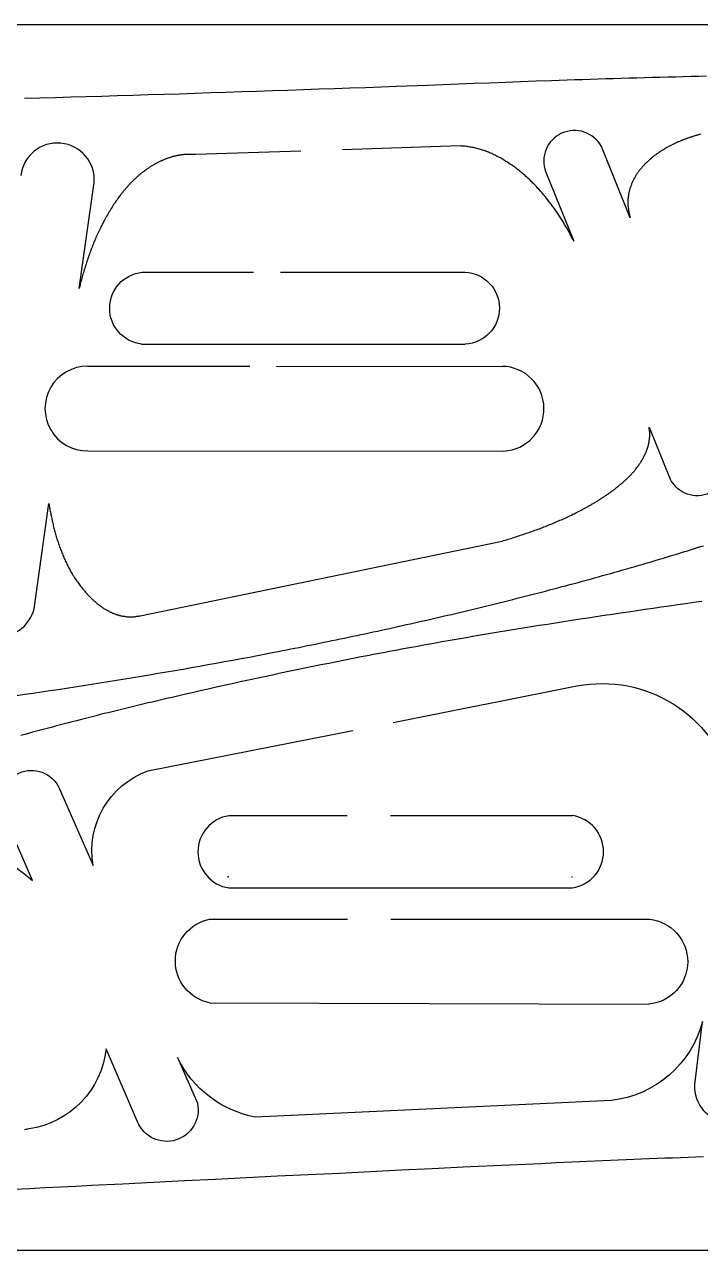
# Model space of a CAD drawing. Header units: millimetres. Extents: x 100 to 1723, y 75 to 1130.
# Drawn here: x 663 to 718.1, y 443.8 to 543.8 of the extents above; entities that cross this region are included whole.
import ezdxf

# ---------------------------------------------------------------- set-up
doc = ezdxf.new("R2010")
doc.units = ezdxf.units.MM
doc.layers.add('1.5mm轻木', color=30, linetype='Continuous')

msp = doc.modelspace()

# ---------------------------------------------------------------- linework, layer by layer
msp.add_lwpolyline([(1101.18, 543.81), (1100.7, 443.81), (100.7, 443.81), (100.7, 543.81), (1100.7, 543.81)])
at = {"layer": '1.5mm轻木'}
for p, q in [((672.54, 523.6), (681.63, 523.62)), ((683.83, 523.62), (698.86, 523.62)), ((672.5, 517.75), (698.89, 517.74)), ((668.11, 515.94), (681.34, 515.94)), ((683.5, 515.94), (701.91, 515.93)), ((668.11, 509.03), (702.04, 509.02)), ((679.63, 473.38), (707.63, 473.4)), ((678.05, 464.01), (713.88, 463.91))]:
    msp.add_line(p, q, dxfattribs=at)
at = {"layer": '1.5mm轻木', "lineweight": 25}
for points in [[(718.57, 539.59), (717.94, 539.58), (717.31, 539.56), (716.68, 539.55), (716.04, 539.53), (715.41, 539.52), (714.78, 539.5), (714.15, 539.48), (713.52, 539.47), (712.89, 539.45), (712.25, 539.43), (711.62, 539.41), (710.99, 539.39), (710.36, 539.37), (709.73, 539.35), (709.09, 539.33), (708.46, 539.31), (707.83, 539.29), (707.2, 539.27), (706.56, 539.25), (705.93, 539.23), (704.67, 539.18), (703.4, 539.14), (702.14, 539.09), (700.87, 539.04), (699.61, 539), (698.34, 538.95), (695.81, 538.85), (693.29, 538.76), (692.02, 538.71), (690.76, 538.66), (689.49, 538.62), (688.23, 538.57), (686.96, 538.53), (685.7, 538.48), (684.43, 538.44), (683.17, 538.39), (681.9, 538.35), (680.64, 538.31), (679.37, 538.27), (678.11, 538.23), (676.85, 538.18), (675.58, 538.14), (674.32, 538.1), (673.05, 538.07), (671.79, 538.03), (670.52, 537.99), (669.26, 537.95), (667.99, 537.91), (666.73, 537.88), (665.47, 537.84), (664.2, 537.81), (662.94, 537.77)], [(662.29, 489.09), (662.97, 489.18), (663.65, 489.28), (664.33, 489.38), (665.01, 489.48), (665.69, 489.58), (666.37, 489.69), (667.05, 489.79), (667.73, 489.89), (668.41, 490), (669.09, 490.11), (669.77, 490.22), (670.45, 490.32), (671.13, 490.43), (671.81, 490.55), (672.49, 490.66), (673.16, 490.77), (673.84, 490.89), (674.52, 491), (675.2, 491.12), (675.88, 491.24), (676.55, 491.36), (677.23, 491.48), (677.91, 491.6), (678.58, 491.72), (679.26, 491.85), (679.94, 491.97), (680.61, 492.1), (681.29, 492.22), (681.96, 492.35), (682.64, 492.48), (682.98, 492.55), (683.31, 492.61), (683.65, 492.68), (683.99, 492.74), (684.33, 492.81), (684.66, 492.88), (685, 492.94), (685.34, 493.01), (685.68, 493.08), (686.01, 493.15), (686.35, 493.21), (686.69, 493.28), (687.02, 493.35), (687.36, 493.42), (687.7, 493.49), (688.03, 493.56), (688.37, 493.63), (688.71, 493.7), (689.04, 493.77), (689.38, 493.84), (689.72, 493.91), (690.05, 493.98), (690.39, 494.05), (690.73, 494.12), (691.06, 494.2), (691.4, 494.27), (691.73, 494.34), (692.07, 494.41), (692.41, 494.49), (692.74, 494.56), (693.08, 494.63), (693.41, 494.71), (693.75, 494.78), (694.09, 494.86), (694.42, 494.93), (694.76, 495.01), (695.09, 495.09), (695.43, 495.16), (695.76, 495.24), (696.1, 495.31), (696.43, 495.39), (696.77, 495.47), (697.1, 495.55), (697.44, 495.63), (697.77, 495.7), (698.11, 495.78), (698.44, 495.86), (698.78, 495.94), (699.11, 496.02), (699.44, 496.1), (699.78, 496.18), (700.11, 496.26), (700.45, 496.34), (700.78, 496.43), (701.12, 496.51), (701.45, 496.59), (701.78, 496.67), (702.12, 496.76), (702.45, 496.84), (702.78, 496.92), (703.12, 497.01), (703.45, 497.09), (703.78, 497.18), (704.12, 497.26), (704.45, 497.35), (704.78, 497.43), (705.12, 497.52), (705.45, 497.6), (705.78, 497.69), (706.11, 497.78), (706.45, 497.87), (706.78, 497.96), (707.11, 498.04), (707.44, 498.13), (707.78, 498.22), (708.11, 498.31), (708.44, 498.4), (708.77, 498.49), (709.1, 498.58), (709.44, 498.67), (709.77, 498.76), (710.1, 498.86), (710.43, 498.95), (710.76, 499.04), (711.09, 499.14), (711.42, 499.23), (711.75, 499.32), (712.08, 499.42), (712.42, 499.51), (712.75, 499.61), (713.08, 499.7), (713.41, 499.8), (713.74, 499.9), (714.07, 499.99), (714.4, 500.09), (714.73, 500.19), (715.06, 500.29), (715.38, 500.39), (715.71, 500.49), (716.04, 500.59), (716.37, 500.69), (716.7, 500.79), (717.03, 500.89), (717.36, 500.99), (717.68, 501.1), (718.01, 501.2), (718.34, 501.3)], [(718.2, 496.75), (717.53, 496.66), (716.87, 496.56), (716.21, 496.47), (715.54, 496.38), (714.88, 496.28), (714.22, 496.19), (713.55, 496.09), (712.89, 495.99), (712.22, 495.89), (711.56, 495.8), (710.9, 495.7), (710.23, 495.6), (709.57, 495.5), (708.91, 495.4), (708.25, 495.3), (707.58, 495.19), (706.92, 495.09), (706.26, 494.99), (705.6, 494.88), (704.93, 494.78), (704.27, 494.67), (703.61, 494.57), (702.95, 494.46), (702.28, 494.35), (701.62, 494.24), (700.96, 494.13), (700.3, 494.02), (699.64, 493.91), (698.98, 493.79), (698.32, 493.68), (697.66, 493.57), (697, 493.45), (696.34, 493.33), (695.68, 493.21), (695.35, 493.15), (695.02, 493.09), (694.69, 493.03), (694.36, 492.97), (694.03, 492.91), (693.7, 492.85), (693.37, 492.79), (693.04, 492.73), (692.71, 492.67), (692.38, 492.6), (692.05, 492.54), (691.72, 492.48), (691.39, 492.42), (691.06, 492.35), (690.73, 492.29), (690.4, 492.23), (689.75, 492.1), (689.09, 491.97), (688.43, 491.84), (687.77, 491.7), (687.12, 491.57), (686.46, 491.44), (685.8, 491.3), (685.15, 491.17), (684.49, 491.03), (683.83, 490.89), (683.18, 490.75), (682.52, 490.61), (681.87, 490.47), (681.21, 490.33), (680.55, 490.19), (679.9, 490.04), (679.24, 489.9), (678.59, 489.75), (677.94, 489.61), (677.28, 489.46), (676.63, 489.31), (675.97, 489.16), (675.65, 489.09), (675.32, 489.01), (674.99, 488.93), (674.67, 488.86), (674.34, 488.78), (674.01, 488.7), (673.69, 488.63), (673.36, 488.55), (673.04, 488.47), (672.71, 488.39), (672.38, 488.32), (672.06, 488.24), (671.73, 488.16), (671.41, 488.08), (671.08, 488), (670.75, 487.92), (670.43, 487.84), (670.1, 487.76), (669.78, 487.68), (669.45, 487.6), (669.13, 487.52), (668.8, 487.43), (668.48, 487.35), (668.15, 487.27), (667.83, 487.19), (667.5, 487.1), (667.18, 487.02), (666.85, 486.94), (666.53, 486.85), (666.21, 486.77), (665.88, 486.68), (665.56, 486.6), (665.23, 486.51), (664.91, 486.42), (664.58, 486.34), (664.26, 486.25), (663.94, 486.16), (663.61, 486.08), (663.29, 485.99), (662.97, 485.9), (662.64, 485.81)], [(662.09, 448.82), (663.36, 448.88), (664.62, 448.94), (665.88, 449), (667.15, 449.06), (668.41, 449.13), (670.94, 449.25), (673.47, 449.38), (675.99, 449.51), (678.52, 449.64), (681.05, 449.76), (683.58, 449.89), (686.1, 450.01), (688.63, 450.13), (691.16, 450.26), (693.68, 450.38), (696.21, 450.5), (698.74, 450.63), (700, 450.69), (701.27, 450.75), (702.53, 450.81), (703.8, 450.86), (705.06, 450.92), (706.32, 450.98), (707.59, 451.04), (708.85, 451.09), (710.11, 451.15), (711.38, 451.2), (712.01, 451.23), (712.64, 451.26), (713.28, 451.28), (713.91, 451.31), (714.54, 451.33), (715.17, 451.36), (715.8, 451.38), (716.44, 451.41), (717.07, 451.43), (717.7, 451.46), (718.33, 451.48)]]:
    msp.add_lwpolyline(points, dxfattribs=at)
for points in [[(718.1, 534.86), (718.04, 534.85), (717.99, 534.83), (717.93, 534.81), (717.87, 534.8), (717.81, 534.78), (717.76, 534.77), (717.7, 534.75), (717.64, 534.73), (717.59, 534.72), (717.53, 534.7), (717.47, 534.68), (717.42, 534.66), (717.36, 534.65), (717.3, 534.63), (717.25, 534.61), (717.19, 534.59), (717.14, 534.57), (717.08, 534.55), (717.03, 534.53), (716.97, 534.51), (716.91, 534.49), (716.86, 534.47), (716.8, 534.45), (716.75, 534.43), (716.69, 534.41), (716.64, 534.39), (716.58, 534.37), (716.53, 534.34), (716.47, 534.32), (716.42, 534.3), (716.36, 534.28), (716.31, 534.25), (716.25, 534.23), (716.2, 534.21), (716.15, 534.18), (716.09, 534.16), (716.04, 534.13), (715.98, 534.11), (715.93, 534.08), (715.88, 534.05), (715.82, 534.03), (715.77, 534), (715.72, 533.97), (715.66, 533.95), (715.61, 533.92), (715.56, 533.89), (715.5, 533.86), (715.45, 533.83), (715.4, 533.81), (715.35, 533.78), (715.29, 533.75), (715.24, 533.72), (715.19, 533.69), (715.14, 533.66), (715.09, 533.62), (715.04, 533.59), (714.98, 533.56), (714.93, 533.53), (714.88, 533.5), (714.83, 533.46), (714.78, 533.43), (714.73, 533.4), (714.68, 533.36), (714.63, 533.33), (714.58, 533.29), (714.53, 533.26), (714.48, 533.22), (714.43, 533.19), (714.39, 533.15), (714.34, 533.12), (714.29, 533.08), (714.24, 533.04), (714.2, 533.01), (714.15, 532.97), (714.1, 532.93), (714.06, 532.89), (714.01, 532.85), (713.97, 532.81), (713.92, 532.77), (713.88, 532.73), (713.83, 532.69), (713.79, 532.65), (713.74, 532.61), (713.7, 532.57), (713.66, 532.53), (713.62, 532.49), (713.57, 532.45), (713.53, 532.41), (713.49, 532.36), (713.45, 532.32), (713.41, 532.28), (713.37, 532.23), (713.33, 532.19), (713.29, 532.14), (713.26, 532.1), (713.22, 532.05), (713.18, 532.01), (713.14, 531.96), (713.11, 531.92), (713.07, 531.87), (713.04, 531.82), (713, 531.78), (712.97, 531.73), (712.94, 531.68), (712.9, 531.63), (712.87, 531.59), (712.84, 531.54), (712.81, 531.49), (712.78, 531.44), (712.75, 531.39), (712.72, 531.34), (712.69, 531.29), (712.66, 531.24), (712.64, 531.19), (712.61, 531.14), (712.59, 531.09), (712.56, 531.03), (712.54, 530.98), (712.51, 530.93), (712.49, 530.88), (712.47, 530.82), (712.45, 530.77), (712.42, 530.72), (712.4, 530.66), (712.39, 530.61), (712.37, 530.55), (712.35, 530.5), (712.33, 530.44), (712.32, 530.39), (712.3, 530.33), (712.29, 530.27), (712.27, 530.22), (712.26, 530.16), (712.25, 530.1), (712.23, 530.05), (712.23, 530.02), (712.22, 529.99), (712.22, 529.96), (712.21, 529.93), (712.21, 529.9), (712.21, 529.87), (712.2, 529.84), (712.2, 529.81), (712.19, 529.78), (712.19, 529.75), (712.19, 529.72), (712.18, 529.69), (712.18, 529.66), (712.18, 529.63), (712.18, 529.6), (712.17, 529.57), (712.17, 529.54), (712.17, 529.51), (712.17, 529.48), (712.17, 529.45), (712.17, 529.42), (712.17, 529.39), (712.17, 529.36), (712.16, 529.33), (712.16, 529.3), (712.16, 529.27), (712.17, 529.24), (712.17, 529.21), (712.17, 529.18), (712.17, 529.15), (712.17, 529.11), (712.17, 529.08), (712.17, 529.05), (712.17, 529.02), (712.18, 528.99), (712.18, 528.96), (712.18, 528.93), (712.19, 528.89), (712.19, 528.86), (712.19, 528.83), (712.2, 528.8), (712.2, 528.77), (712.2, 528.73), (712.21, 528.7), (712.21, 528.67), (712.22, 528.64), (712.22, 528.6), (712.23, 528.57), (712.23, 528.54), (712.24, 528.51), (712.25, 528.47), (712.25, 528.44), (712.26, 528.41), (712.27, 528.38), (712.28, 528.34), (712.28, 528.31), (712.29, 528.28), (712.3, 528.24), (712.31, 528.21), (712.32, 528.18), (712.32, 528.14), (712.33, 528.11), (712.34, 528.08), (712.35, 528.04), (710, 533.86, 0.93328), (705.46, 531.78), (707.75, 526.13), (707.66, 526.3), (707.57, 526.48), (707.48, 526.65), (707.39, 526.83), (707.29, 527), (707.2, 527.17), (707.1, 527.34), (707, 527.51), (706.9, 527.68), (706.79, 527.85), (706.69, 528.02), (706.58, 528.18), (706.47, 528.35), (706.36, 528.51), (706.25, 528.68), (706.14, 528.84), (706.02, 529), (705.9, 529.16), (705.78, 529.32), (705.66, 529.47), (705.54, 529.63), (705.42, 529.78), (705.29, 529.93), (705.16, 530.08), (705.03, 530.23), (704.9, 530.38), (704.83, 530.45), (704.77, 530.53), (704.7, 530.6), (704.63, 530.67), (704.56, 530.74), (704.49, 530.81), (704.42, 530.88), (704.35, 530.95), (704.28, 531.02), (704.21, 531.09), (704.14, 531.16), (704.07, 531.22), (704, 531.29), (703.92, 531.36), (703.85, 531.42), (703.78, 531.49), (703.7, 531.56), (703.63, 531.62), (703.55, 531.68), (703.48, 531.75), (703.4, 531.81), (703.32, 531.87), (703.24, 531.93), (703.17, 532), (703.09, 532.06), (703.01, 532.12), (702.93, 532.17), (702.85, 532.23), (702.77, 532.29), (702.69, 532.35), (702.61, 532.4), (702.52, 532.46), (702.44, 532.52), (702.36, 532.57), (702.28, 532.62), (702.19, 532.68), (702.11, 532.73), (702.02, 532.78), (701.94, 532.83), (701.85, 532.88), (701.77, 532.93), (701.68, 532.97), (701.59, 533.02), (701.51, 533.06), (701.42, 533.11), (701.33, 533.15), (701.24, 533.19), (701.15, 533.24), (701.06, 533.28), (700.97, 533.32), (700.88, 533.35), (700.79, 533.39), (700.7, 533.43), (700.6, 533.46), (700.51, 533.5), (700.42, 533.53), (700.33, 533.56), (700.23, 533.59), (700.14, 533.62), (700.04, 533.65), (699.95, 533.67), (699.85, 533.7), (699.76, 533.72), (699.66, 533.75), (699.56, 533.77), (699.47, 533.79), (699.37, 533.81), (699.27, 533.82), (699.17, 533.84), (699.07, 533.85), (698.97, 533.87), (698.87, 533.88), (698.77, 533.89), (698.67, 533.9), (698.57, 533.9), (698.47, 533.91), (688.9, 533.6)], [(685.5, 533.48), (676.89, 533.2), (676.83, 533.21), (676.76, 533.21), (676.7, 533.21), (676.64, 533.22), (676.58, 533.22), (676.51, 533.22), (676.45, 533.22), (676.39, 533.22), (676.33, 533.22), (676.27, 533.22), (676.2, 533.22), (676.14, 533.21), (676.08, 533.21), (676.02, 533.2), (675.96, 533.2), (675.9, 533.19), (675.84, 533.19), (675.78, 533.18), (675.71, 533.17), (675.65, 533.16), (675.59, 533.15), (675.53, 533.14), (675.47, 533.13), (675.41, 533.12), (675.35, 533.11), (675.3, 533.09), (675.24, 533.08), (675.18, 533.07), (675.12, 533.05), (675.06, 533.04), (675, 533.02), (674.94, 533), (674.88, 532.99), (674.83, 532.97), (674.77, 532.95), (674.71, 532.93), (674.65, 532.91), (674.6, 532.89), (674.54, 532.87), (674.48, 532.85), (674.43, 532.83), (674.37, 532.8), (674.31, 532.78), (674.26, 532.76), (674.2, 532.73), (674.15, 532.71), (674.09, 532.68), (674.04, 532.66), (673.98, 532.63), (673.93, 532.61), (673.87, 532.58), (673.82, 532.55), (673.76, 532.52), (673.71, 532.49), (673.65, 532.46), (673.6, 532.44), (673.55, 532.41), (673.49, 532.37), (673.44, 532.34), (673.39, 532.31), (673.34, 532.28), (673.28, 532.25), (673.23, 532.22), (673.18, 532.18), (673.13, 532.15), (673.08, 532.11), (673.03, 532.08), (672.98, 532.05), (672.93, 532.01), (672.88, 531.97), (672.83, 531.94), (672.78, 531.9), (672.73, 531.87), (672.68, 531.83), (672.63, 531.79), (672.58, 531.75), (672.53, 531.71), (672.48, 531.68), (672.44, 531.64), (672.39, 531.6), (672.34, 531.56), (672.29, 531.52), (672.25, 531.48), (672.2, 531.44), (672.15, 531.4), (672.11, 531.36), (672.06, 531.31), (672.02, 531.27), (671.97, 531.23), (671.93, 531.19), (671.88, 531.15), (671.84, 531.1), (671.79, 531.06), (671.75, 531.02), (671.71, 530.97), (671.66, 530.93), (671.62, 530.89), (671.58, 530.84), (671.54, 530.8), (671.49, 530.75), (671.45, 530.71), (671.41, 530.66), (671.37, 530.62), (671.33, 530.57), (671.29, 530.53), (671.25, 530.48), (671.21, 530.43), (671.17, 530.39), (671.13, 530.34), (671.09, 530.29), (671.05, 530.25), (671.01, 530.2), (670.97, 530.15), (670.93, 530.1), (670.86, 530.01), (670.78, 529.91), (670.71, 529.82), (670.64, 529.72), (670.57, 529.62), (670.5, 529.52), (670.43, 529.42), (670.36, 529.32), (670.29, 529.22), (670.22, 529.12), (670.16, 529.02), (670.09, 528.91), (670.02, 528.81), (669.96, 528.71), (669.9, 528.6), (669.83, 528.5), (669.77, 528.39), (669.71, 528.29), (669.65, 528.18), (669.59, 528.08), (669.53, 527.97), (669.47, 527.86), (669.42, 527.76), (669.36, 527.65), (669.3, 527.54), (669.25, 527.43), (669.19, 527.32), (669.14, 527.21), (669.09, 527.1), (669.03, 526.99), (668.98, 526.88), (668.93, 526.77), (668.88, 526.66), (668.83, 526.55), (668.78, 526.44), (668.73, 526.33), (668.69, 526.21), (668.64, 526.1), (668.59, 525.99), (668.55, 525.88), (668.5, 525.76), (668.46, 525.65), (668.41, 525.54), (668.37, 525.42), (668.33, 525.31), (668.28, 525.19), (668.24, 525.08), (668.2, 524.96), (668.16, 524.85), (668.12, 524.73), (668.08, 524.62), (668.04, 524.5), (668.01, 524.38), (667.97, 524.27), (667.93, 524.15), (667.9, 524.03), (667.86, 523.92), (667.82, 523.8), (667.79, 523.68), (667.76, 523.57), (667.72, 523.45), (667.69, 523.33), (667.66, 523.22), (667.63, 523.1), (667.6, 522.98), (667.56, 522.86), (667.53, 522.75), (667.5, 522.63), (667.48, 522.51), (667.45, 522.39), (667.42, 522.27), (668.64, 530.92, 0.97632), (662.65, 531.5)], [(657.74, 496.74, 0.86459), (663.73, 496.16), (664.94, 504.73), (664.96, 504.63), (664.97, 504.53), (664.99, 504.43), (665.01, 504.33), (665.03, 504.23), (665.05, 504.13), (665.07, 504.03), (665.09, 503.93), (665.11, 503.83), (665.13, 503.73), (665.15, 503.63), (665.17, 503.53), (665.19, 503.43), (665.21, 503.34), (665.23, 503.24), (665.26, 503.14), (665.28, 503.04), (665.3, 502.94), (665.33, 502.84), (665.35, 502.74), (665.38, 502.65), (665.4, 502.55), (665.43, 502.45), (665.46, 502.35), (665.48, 502.25), (665.51, 502.16), (665.54, 502.06), (665.57, 501.96), (665.6, 501.87), (665.63, 501.77), (665.66, 501.67), (665.69, 501.58), (665.72, 501.48), (665.76, 501.39), (665.79, 501.29), (665.82, 501.19), (665.86, 501.1), (665.89, 501), (665.93, 500.91), (665.97, 500.82), (666, 500.72), (666.04, 500.63), (666.08, 500.54), (666.12, 500.44), (666.16, 500.35), (666.2, 500.26), (666.24, 500.17), (666.28, 500.07), (666.32, 499.98), (666.37, 499.89), (666.41, 499.8), (666.46, 499.71), (666.5, 499.62), (666.55, 499.53), (666.6, 499.44), (666.65, 499.35), (666.69, 499.26), (666.74, 499.18), (666.79, 499.09), (666.85, 499), (666.9, 498.91), (666.95, 498.83), (667.01, 498.74), (667.06, 498.66), (667.12, 498.57), (667.17, 498.49), (667.23, 498.4), (667.29, 498.32), (667.35, 498.24), (667.41, 498.15), (667.47, 498.07), (667.53, 497.99), (667.59, 497.91), (667.66, 497.83), (667.72, 497.75), (667.79, 497.67), (667.86, 497.59), (667.92, 497.51), (667.96, 497.47), (667.99, 497.43), (668.03, 497.4), (668.06, 497.36), (668.1, 497.32), (668.13, 497.28), (668.17, 497.24), (668.21, 497.21), (668.24, 497.17), (668.28, 497.13), (668.32, 497.09), (668.35, 497.06), (668.39, 497.02), (668.43, 496.99), (668.46, 496.95), (668.5, 496.91), (668.54, 496.88), (668.58, 496.84), (668.62, 496.81), (668.66, 496.77), (668.69, 496.74), (668.73, 496.71), (668.77, 496.67), (668.81, 496.64), (668.85, 496.61), (668.89, 496.57), (668.93, 496.54), (668.97, 496.51), (669.01, 496.48), (669.05, 496.45), (669.1, 496.42), (669.14, 496.39), (669.18, 496.36), (669.22, 496.33), (669.26, 496.3), (669.3, 496.27), (669.35, 496.24), (669.39, 496.21), (669.43, 496.19), (669.48, 496.16), (669.52, 496.13), (669.56, 496.11), (669.61, 496.08), (669.65, 496.06), (669.69, 496.03), (669.74, 496.01), (669.78, 495.98), (669.83, 495.96), (669.87, 495.94), (669.92, 495.91), (669.96, 495.89), (670.01, 495.87), (670.05, 495.85), (670.1, 495.83), (670.14, 495.81), (670.19, 495.79), (670.24, 495.77), (670.28, 495.75), (670.33, 495.74), (670.38, 495.72), (670.42, 495.7), (670.47, 495.69), (670.52, 495.67), (670.56, 495.66), (670.61, 495.64), (670.66, 495.63), (670.71, 495.62), (670.76, 495.6), (670.8, 495.59), (670.85, 495.58), (670.9, 495.57), (670.95, 495.56), (671, 495.55), (671.05, 495.55), (671.1, 495.54), (671.15, 495.53), (671.2, 495.52), (671.25, 495.52), (671.3, 495.51), (671.35, 495.51), (671.4, 495.51), (671.45, 495.5), (671.5, 495.5), (671.55, 495.5), (671.6, 495.5), (671.65, 495.5), (671.71, 495.5), (671.76, 495.5), (671.81, 495.51), (671.86, 495.51), (671.91, 495.51), (671.97, 495.52), (672.02, 495.52), (672.07, 495.53), (672.12, 495.54), (672.18, 495.55), (672.23, 495.55), (672.28, 495.56), (672.33, 495.58), (672.39, 495.59), (701.65, 501.61), (701.77, 501.64), (701.9, 501.68), (702.02, 501.72), (702.14, 501.75), (702.26, 501.79), (702.39, 501.83), (702.51, 501.87), (702.63, 501.9), (702.75, 501.94), (702.88, 501.98), (703, 502.02), (703.12, 502.06), (703.24, 502.1), (703.36, 502.14), (703.49, 502.18), (703.61, 502.22), (703.73, 502.26), (703.85, 502.3), (703.98, 502.35), (704.1, 502.39), (704.22, 502.43), (704.34, 502.47), (704.46, 502.52), (704.58, 502.56), (704.7, 502.6), (704.83, 502.65), (704.95, 502.69), (705.07, 502.74), (705.19, 502.78), (705.31, 502.83), (705.43, 502.88), (705.55, 502.92), (705.67, 502.97), (705.79, 503.02), (705.91, 503.07), (706.03, 503.12), (706.15, 503.17), (706.27, 503.22), (706.38, 503.27), (706.5, 503.32), (706.62, 503.37), (706.74, 503.42), (706.86, 503.47), (706.98, 503.53), (707.09, 503.58), (707.21, 503.63), (707.33, 503.69), (707.44, 503.74), (707.56, 503.8), (707.67, 503.86), (707.79, 503.91), (707.91, 503.97), (708.02, 504.03), (708.14, 504.09), (708.19, 504.12), (708.25, 504.15), (708.31, 504.18), (708.36, 504.21), (708.42, 504.24), (708.48, 504.27), (708.53, 504.3), (708.59, 504.33), (708.65, 504.36), (708.7, 504.39), (708.76, 504.42), (708.82, 504.45), (708.87, 504.48), (708.93, 504.51), (708.98, 504.55), (709.04, 504.58), (709.1, 504.61), (709.15, 504.64), (709.21, 504.67), (709.26, 504.71), (709.32, 504.74), (709.37, 504.77), (709.43, 504.81), (709.48, 504.84), (709.54, 504.87), (709.59, 504.91), (709.65, 504.94), (709.7, 504.97), (709.76, 505.01), (709.81, 505.04), (709.87, 505.08), (709.92, 505.11), (709.98, 505.15), (710.03, 505.18), (710.08, 505.22), (710.14, 505.25), (710.19, 505.29), (710.25, 505.32), (710.3, 505.36), (710.35, 505.4), (710.41, 505.43), (710.46, 505.47), (710.51, 505.51), (710.57, 505.54), (710.62, 505.58), (710.67, 505.62), (710.72, 505.65), (710.78, 505.69), (710.83, 505.73), (710.88, 505.77), (710.93, 505.81), (710.98, 505.84), (711.04, 505.88), (711.09, 505.92), (711.14, 505.96), (711.19, 506), (711.24, 506.04), (711.29, 506.08), (711.34, 506.12), (711.39, 506.16), (711.44, 506.2), (711.49, 506.24), (711.54, 506.28), (711.59, 506.33), (711.64, 506.37), (711.69, 506.41), (711.74, 506.45), (711.79, 506.49), (711.84, 506.54), (711.88, 506.58), (711.93, 506.62), (711.98, 506.67), (712.03, 506.71), (712.07, 506.76), (712.12, 506.8), (712.17, 506.85), (712.21, 506.89), (712.26, 506.94), (712.3, 506.98), (712.35, 507.03), (712.39, 507.08), (712.44, 507.12), (712.48, 507.17), (712.52, 507.22), (712.57, 507.27), (712.61, 507.31), (712.65, 507.36), (712.69, 507.41), (712.73, 507.46), (712.77, 507.51), (712.81, 507.56), (712.85, 507.61), (712.89, 507.67), (712.93, 507.72), (712.97, 507.77), (713.01, 507.82), (713.05, 507.87), (713.09, 507.93), (713.12, 507.98), (713.16, 508.04), (713.19, 508.09), (713.21, 508.12), (713.23, 508.14), (713.25, 508.17), (713.26, 508.2), (713.28, 508.23), (713.3, 508.25), (713.31, 508.28), (713.33, 508.31), (713.35, 508.34), (713.36, 508.37), (713.38, 508.4), (713.39, 508.42), (713.41, 508.45), (713.43, 508.48), (713.44, 508.51), (713.46, 508.54), (713.47, 508.57), (713.49, 508.6), (713.5, 508.62), (713.51, 508.65), (713.53, 508.68), (713.54, 508.71), (713.56, 508.74), (713.57, 508.77), (713.58, 508.8), (713.6, 508.83), (713.61, 508.86), (713.62, 508.89), (713.64, 508.92), (713.65, 508.95), (713.66, 508.98), (713.67, 509.01), (713.68, 509.04), (713.69, 509.07), (713.71, 509.1), (713.72, 509.13), (713.73, 509.16), (713.74, 509.19), (713.75, 509.22), (713.76, 509.25), (713.77, 509.28), (713.78, 509.31), (713.79, 509.34), (713.8, 509.37), (713.81, 509.4), (713.81, 509.43), (713.82, 509.46), (713.83, 509.49), (713.84, 509.53), (713.85, 509.56), (713.85, 509.59), (713.86, 509.62), (713.87, 509.65), (713.87, 509.68), (713.88, 509.71), (713.89, 509.74), (713.89, 509.78), (713.9, 509.81), (713.9, 509.84), (713.91, 509.87), (713.91, 509.9), (713.92, 509.93), (713.92, 509.97), (713.92, 510), (713.93, 510.03), (713.93, 510.06), (713.93, 510.09), (713.93, 510.13), (713.94, 510.16), (713.94, 510.19), (713.94, 510.22), (713.94, 510.25), (713.94, 510.29), (713.94, 510.32), (713.94, 510.35), (713.94, 510.38), (713.94, 510.42), (713.94, 510.45), (713.94, 510.48), (713.94, 510.51), (713.94, 510.55), (713.94, 510.58), (713.93, 510.61), (713.93, 510.65), (713.93, 510.68), (713.92, 510.71), (713.92, 510.74), (713.92, 510.78), (713.91, 510.81), (713.91, 510.84), (713.9, 510.88), (713.9, 510.91), (713.89, 510.94), (713.89, 510.98), (715.6, 506.73, 0.94277), (720.14, 508.81)], [(693.02, 486.89), (708.01, 489.86, -0.38998), (720.62, 482.03)], [(651.61, 477.41, -0.2298), (663.61, 473.99), (661.23, 479.46, -0.99355), (665.79, 481.52), (668.55, 475.22, -0.36311), (673, 482.93), (689.72, 486.24)], [(723.62, 456.89, -0.97632), (717.62, 457.36), (718.24, 462.5, -0.31221), (710.8, 456.05), (681.8, 454.68, -0.23533), (675.42, 459.55), (677.05, 455.82, -0.91899), (672.18, 454.31), (669.6, 460.25, -0.34421), (663.32, 453.74), (663.23, 453.72), (663.14, 453.7), (663.05, 453.68), (662.95, 453.66)]]:
    msp.add_lwpolyline(points, format="xyb", dxfattribs=at)
at = {"layer": '1.5mm轻木'}
for points in [[(672.5, 517.75, -0.89628), (672.54, 523.6)], [(698.86, 523.62, -0.95516), (698.89, 517.74)], [(668.11, 515.94, 1.00898), (668.11, 509.03)], [(702.04, 509.02, 0.9675), (701.91, 515.93)], [(678.05, 464.01, -0.81874), (678.05, 470.84), (689.3, 470.84)], [(713.92, 470.83, -0.90728), (713.88, 463.91)]]:
    msp.add_lwpolyline(points, format="xyb", dxfattribs=at)
for points in [[(679.63, 479.28), (689.27, 479.28)], [(692.79, 479.29), (707.65, 479.29)], [(692.84, 470.83), (713.92, 470.83)]]:
    msp.add_lwpolyline(points, dxfattribs=at)
for centre, radius, start, end in [((680.08, 476.33), 2.98, 98.6754, 261.3903), ((707.2, 476.34), 2.98, 278.4737, 81.5539), ((707.6, 476.79), 2.5, 269.2998, 270.7777)]:
    msp.add_arc(centre, radius, start, end, dxfattribs=at)
msp.add_point((679.57, 474.28), dxfattribs=at)

doc.saveas('drawing.dxf')
